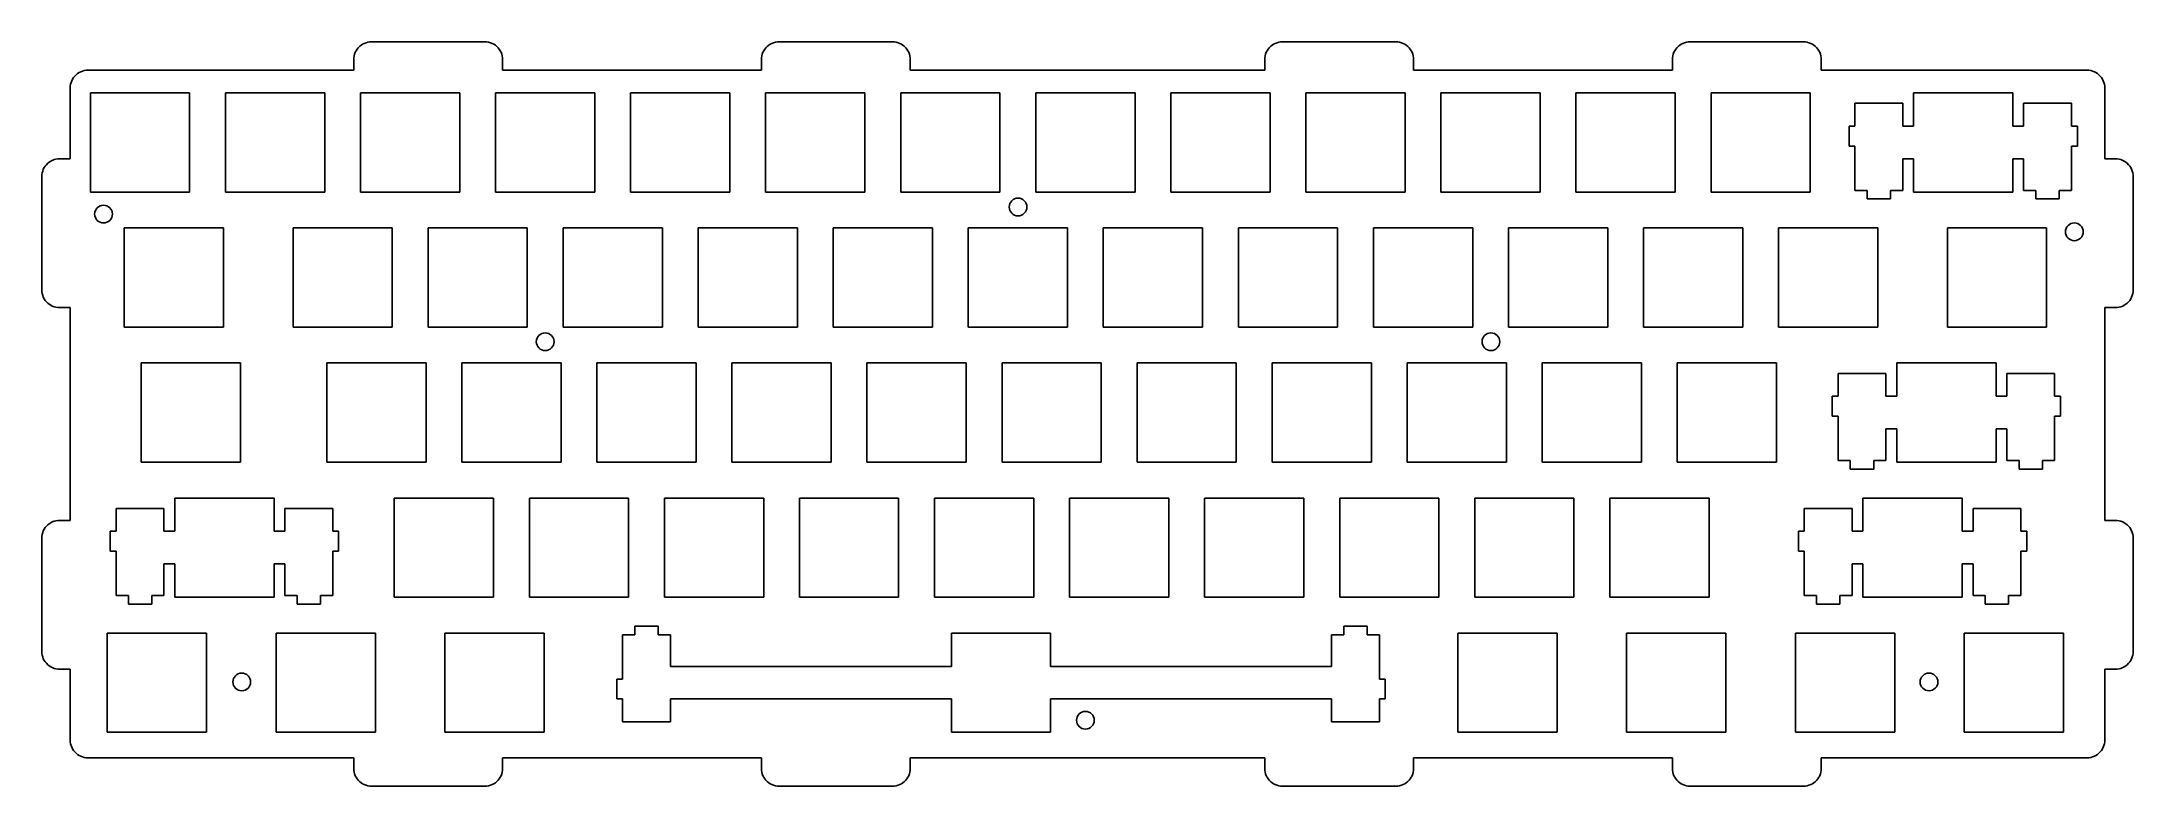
# Model space of a CAD drawing. Header units: millimetres. Extents: x 2376 to 2671, y 2107 to 2212.
import ezdxf

# ---------------------------------------------------------------- set-up
doc = ezdxf.new("R2010")
doc.units = ezdxf.units.MM
doc.layers.add('02___PRT_ALL_AXES', color=7, linetype='Continuous')

msp = doc.modelspace()

# ---------------------------------------------------------------- linework, layer by layer
for p, q in [((2419.72, 2209.69), (2419.71, 2209.43)), ((2419.76, 2209.95), (2419.72, 2209.69)), ((2419.83, 2210.2), (2419.76, 2209.95)), ((2419.92, 2210.45), (2419.83, 2210.2)), ((2420.04, 2210.68), (2419.92, 2210.45)), ((2420.19, 2210.9), (2420.04, 2210.68)), ((2420.35, 2211.1), (2420.19, 2210.9)), ((2420.54, 2211.29), (2420.35, 2211.1)), ((2420.74, 2211.45), (2420.54, 2211.29)), ((2420.96, 2211.6), (2420.74, 2211.45)), ((2421.19, 2211.71), (2420.96, 2211.6)), ((2421.44, 2211.81), (2421.19, 2211.71)), ((2421.69, 2211.88), (2421.44, 2211.81)), ((2421.95, 2211.92), (2421.69, 2211.88)), ((2422.21, 2211.93), (2421.95, 2211.92)), ((2422.21, 2211.93), (2438.21, 2211.93)), ((2438.47, 2211.92), (2438.21, 2211.93)), ((2438.73, 2211.88), (2438.47, 2211.92)), ((2438.98, 2211.81), (2438.73, 2211.88)), ((2439.23, 2211.71), (2438.98, 2211.81)), ((2439.46, 2211.6), (2439.23, 2211.71)), ((2439.68, 2211.45), (2439.46, 2211.6)), ((2439.88, 2211.29), (2439.68, 2211.45)), ((2440.07, 2211.1), (2439.88, 2211.29)), ((2440.23, 2210.9), (2440.07, 2211.1)), ((2440.37, 2210.68), (2440.23, 2210.9)), ((2440.49, 2210.45), (2440.37, 2210.68)), ((2440.59, 2210.2), (2440.49, 2210.45)), ((2440.65, 2209.95), (2440.59, 2210.2)), ((2440.69, 2209.69), (2440.65, 2209.95)), ((2440.71, 2209.43), (2440.69, 2209.69)), ((2477.22, 2209.69), (2477.21, 2209.43)), ((2477.26, 2209.95), (2477.22, 2209.69)), ((2477.33, 2210.2), (2477.26, 2209.95)), ((2477.42, 2210.45), (2477.33, 2210.2)), ((2477.54, 2210.68), (2477.42, 2210.45)), ((2477.69, 2210.9), (2477.54, 2210.68)), ((2477.85, 2211.1), (2477.69, 2210.9)), ((2478.04, 2211.29), (2477.85, 2211.1)), ((2478.24, 2211.45), (2478.04, 2211.29)), ((2478.46, 2211.6), (2478.24, 2211.45)), ((2478.69, 2211.71), (2478.46, 2211.6)), ((2478.94, 2211.81), (2478.69, 2211.71)), ((2479.19, 2211.88), (2478.94, 2211.81)), ((2479.45, 2211.92), (2479.19, 2211.88)), ((2479.71, 2211.93), (2479.45, 2211.92)), ((2479.71, 2211.93), (2495.71, 2211.93)), ((2495.97, 2211.92), (2495.71, 2211.93)), ((2496.23, 2211.88), (2495.97, 2211.92)), ((2496.48, 2211.81), (2496.23, 2211.88)), ((2496.73, 2211.71), (2496.48, 2211.81)), ((2496.96, 2211.6), (2496.73, 2211.71)), ((2497.18, 2211.45), (2496.96, 2211.6)), ((2497.38, 2211.29), (2497.18, 2211.45)), ((2497.57, 2211.1), (2497.38, 2211.29)), ((2497.73, 2210.9), (2497.57, 2211.1)), ((2497.87, 2210.68), (2497.73, 2210.9)), ((2497.99, 2210.45), (2497.87, 2210.68)), ((2498.09, 2210.2), (2497.99, 2210.45)), ((2498.15, 2209.95), (2498.09, 2210.2)), ((2498.19, 2209.69), (2498.15, 2209.95)), ((2498.21, 2209.43), (2498.19, 2209.69)), ((2548.22, 2209.69), (2548.21, 2209.43)), ((2548.26, 2209.95), (2548.22, 2209.69)), ((2548.33, 2210.2), (2548.26, 2209.95)), ((2548.42, 2210.45), (2548.33, 2210.2)), ((2548.54, 2210.68), (2548.42, 2210.45)), ((2548.69, 2210.9), (2548.54, 2210.68)), ((2548.85, 2211.1), (2548.69, 2210.9)), ((2549.04, 2211.29), (2548.85, 2211.1)), ((2549.24, 2211.45), (2549.04, 2211.29)), ((2549.46, 2211.6), (2549.24, 2211.45)), ((2549.69, 2211.71), (2549.46, 2211.6)), ((2549.94, 2211.81), (2549.69, 2211.71)), ((2550.19, 2211.88), (2549.94, 2211.81)), ((2550.45, 2211.92), (2550.19, 2211.88)), ((2550.71, 2211.93), (2550.45, 2211.92)), ((2550.71, 2211.93), (2566.71, 2211.93)), ((2566.97, 2211.92), (2566.71, 2211.93)), ((2567.23, 2211.88), (2566.97, 2211.92)), ((2567.48, 2211.81), (2567.23, 2211.88)), ((2567.73, 2211.71), (2567.48, 2211.81)), ((2567.96, 2211.6), (2567.73, 2211.71)), ((2568.18, 2211.45), (2567.96, 2211.6)), ((2568.38, 2211.29), (2568.18, 2211.45)), ((2568.57, 2211.1), (2568.38, 2211.29)), ((2568.73, 2210.9), (2568.57, 2211.1)), ((2568.87, 2210.68), (2568.73, 2210.9)), ((2568.99, 2210.45), (2568.87, 2210.68)), ((2569.09, 2210.2), (2568.99, 2210.45)), ((2569.15, 2209.95), (2569.09, 2210.2)), ((2569.19, 2209.69), (2569.15, 2209.95)), ((2569.21, 2209.43), (2569.19, 2209.69)), ((2605.72, 2209.69), (2605.71, 2209.43)), ((2605.76, 2209.95), (2605.72, 2209.69)), ((2605.83, 2210.2), (2605.76, 2209.95)), ((2605.92, 2210.45), (2605.83, 2210.2)), ((2606.04, 2210.68), (2605.92, 2210.45)), ((2606.19, 2210.9), (2606.04, 2210.68)), ((2606.35, 2211.1), (2606.19, 2210.9)), ((2606.54, 2211.29), (2606.35, 2211.1)), ((2606.74, 2211.45), (2606.54, 2211.29)), ((2606.96, 2211.6), (2606.74, 2211.45)), ((2607.19, 2211.71), (2606.96, 2211.6)), ((2607.44, 2211.81), (2607.19, 2211.71)), ((2607.69, 2211.88), (2607.44, 2211.81)), ((2607.95, 2211.92), (2607.69, 2211.88)), ((2608.21, 2211.93), (2607.95, 2211.92)), ((2608.21, 2211.93), (2624.21, 2211.93)), ((2624.47, 2211.92), (2624.21, 2211.93)), ((2624.73, 2211.88), (2624.47, 2211.92)), ((2624.98, 2211.81), (2624.73, 2211.88)), ((2625.23, 2211.71), (2624.98, 2211.81)), ((2625.46, 2211.6), (2625.23, 2211.71)), ((2625.68, 2211.45), (2625.46, 2211.6)), ((2625.88, 2211.29), (2625.68, 2211.45)), ((2626.07, 2211.1), (2625.88, 2211.29)), ((2626.23, 2210.9), (2626.07, 2211.1)), ((2626.37, 2210.68), (2626.23, 2210.9)), ((2626.49, 2210.45), (2626.37, 2210.68)), ((2626.59, 2210.2), (2626.49, 2210.45)), ((2626.65, 2209.95), (2626.59, 2210.2)), ((2626.69, 2209.69), (2626.65, 2209.95)), ((2626.71, 2209.43), (2626.69, 2209.69)), ((2380.04, 2206.68), (2379.92, 2206.45)), ((2380.19, 2206.9), (2380.04, 2206.68)), ((2380.35, 2207.1), (2380.19, 2206.9)), ((2380.54, 2207.29), (2380.35, 2207.1)), ((2380.74, 2207.45), (2380.54, 2207.29)), ((2380.96, 2207.6), (2380.74, 2207.45)), ((2381.19, 2207.71), (2380.96, 2207.6)), ((2381.44, 2207.81), (2381.19, 2207.71)), ((2381.69, 2207.88), (2381.44, 2207.81)), ((2381.95, 2207.92), (2381.69, 2207.88)), ((2382.21, 2207.93), (2381.95, 2207.92)), ((2419.71, 2207.93), (2382.21, 2207.93)), ((2419.71, 2209.43), (2419.71, 2207.93)), ((2440.71, 2207.93), (2440.71, 2209.43)), ((2477.21, 2207.93), (2440.71, 2207.93)), ((2477.21, 2209.43), (2477.21, 2207.93)), ((2498.21, 2207.93), (2498.21, 2209.43)), ((2498.21, 2207.93), (2548.21, 2207.93)), ((2548.21, 2209.43), (2548.21, 2207.93)), ((2569.21, 2207.93), (2569.21, 2209.43)), ((2605.71, 2207.93), (2569.21, 2207.93)), ((2605.71, 2209.43), (2605.71, 2207.93)), ((2626.71, 2207.93), (2626.71, 2209.43)), ((2664.21, 2207.93), (2626.71, 2207.93)), ((2664.47, 2207.92), (2664.21, 2207.93)), ((2664.73, 2207.88), (2664.47, 2207.92)), ((2664.98, 2207.81), (2664.73, 2207.88)), ((2665.23, 2207.71), (2664.98, 2207.81)), ((2665.46, 2207.6), (2665.23, 2207.71)), ((2665.68, 2207.45), (2665.46, 2207.6)), ((2665.88, 2207.29), (2665.68, 2207.45)), ((2666.07, 2207.1), (2665.88, 2207.29)), ((2666.23, 2206.9), (2666.07, 2207.1)), ((2666.37, 2206.68), (2666.23, 2206.9)), ((2666.49, 2206.45), (2666.37, 2206.68)), ((2379.72, 2205.69), (2379.71, 2205.43)), ((2379.71, 2205.43), (2379.71, 2195.43)), ((2379.76, 2205.95), (2379.72, 2205.69)), ((2379.83, 2206.2), (2379.76, 2205.95)), ((2379.92, 2206.45), (2379.83, 2206.2)), ((2666.59, 2206.2), (2666.49, 2206.45)), ((2666.65, 2205.95), (2666.59, 2206.2)), ((2666.69, 2205.69), (2666.65, 2205.95)), ((2666.71, 2205.43), (2666.69, 2205.69)), ((2666.71, 2205.43), (2666.71, 2195.43)), ((2376.74, 2194.95), (2376.54, 2194.79)), ((2376.96, 2195.1), (2376.74, 2194.95)), ((2377.19, 2195.21), (2376.96, 2195.1)), ((2377.44, 2195.31), (2377.19, 2195.21)), ((2377.69, 2195.38), (2377.44, 2195.31)), ((2377.95, 2195.42), (2377.69, 2195.38)), ((2378.21, 2195.43), (2377.95, 2195.42)), ((2379.71, 2195.43), (2378.21, 2195.43)), ((2668.21, 2195.43), (2666.71, 2195.43)), ((2668.47, 2195.42), (2668.21, 2195.43)), ((2668.73, 2195.38), (2668.47, 2195.42)), ((2668.98, 2195.31), (2668.73, 2195.38)), ((2669.23, 2195.21), (2668.98, 2195.31)), ((2669.46, 2195.1), (2669.23, 2195.21)), ((2669.68, 2194.95), (2669.46, 2195.1)), ((2669.88, 2194.79), (2669.68, 2194.95)), ((2375.72, 2193.19), (2375.71, 2192.93)), ((2375.71, 2176.93), (2375.71, 2192.93)), ((2375.76, 2193.45), (2375.72, 2193.19)), ((2375.83, 2193.7), (2375.76, 2193.45)), ((2375.92, 2193.95), (2375.83, 2193.7)), ((2376.04, 2194.18), (2375.92, 2193.95)), ((2376.19, 2194.4), (2376.04, 2194.18)), ((2376.35, 2194.6), (2376.19, 2194.4)), ((2376.54, 2194.79), (2376.35, 2194.6)), ((2670.07, 2194.6), (2669.88, 2194.79)), ((2670.23, 2194.4), (2670.07, 2194.6)), ((2670.37, 2194.18), (2670.23, 2194.4)), ((2670.49, 2193.95), (2670.37, 2194.18)), ((2670.59, 2193.7), (2670.49, 2193.95)), ((2670.65, 2193.45), (2670.59, 2193.7)), ((2670.69, 2193.19), (2670.65, 2193.45)), ((2670.71, 2192.93), (2670.69, 2193.19)), ((2670.71, 2176.93), (2670.71, 2192.93)), ((2375.71, 2176.93), (2375.72, 2176.67)), ((2375.72, 2176.67), (2375.76, 2176.41)), ((2375.76, 2176.41), (2375.83, 2176.16)), ((2375.83, 2176.16), (2375.92, 2175.91)), ((2375.92, 2175.91), (2376.04, 2175.68)), ((2376.04, 2175.68), (2376.19, 2175.46)), ((2376.19, 2175.46), (2376.35, 2175.26)), ((2376.35, 2175.26), (2376.54, 2175.07)), ((2376.54, 2175.07), (2376.74, 2174.91)), ((2376.74, 2174.91), (2376.96, 2174.76)), ((2376.96, 2174.76), (2377.19, 2174.65)), ((2377.19, 2174.65), (2377.44, 2174.55)), ((2377.44, 2174.55), (2377.69, 2174.48)), ((2377.69, 2174.48), (2377.95, 2174.44)), ((2377.95, 2174.44), (2378.21, 2174.43)), ((2378.21, 2174.43), (2379.71, 2174.43)), ((2379.71, 2174.43), (2379.71, 2144.43)), ((2666.71, 2144.43), (2666.71, 2174.43)), ((2666.71, 2174.43), (2668.21, 2174.43)), ((2668.21, 2174.43), (2668.47, 2174.44)), ((2668.47, 2174.44), (2668.73, 2174.48)), ((2668.73, 2174.48), (2668.98, 2174.55)), ((2668.98, 2174.55), (2669.23, 2174.65)), ((2669.23, 2174.65), (2669.46, 2174.76)), ((2669.46, 2174.76), (2669.68, 2174.91)), ((2669.68, 2174.91), (2669.88, 2175.07)), ((2669.88, 2175.07), (2670.07, 2175.26)), ((2670.07, 2175.26), (2670.23, 2175.46)), ((2670.23, 2175.46), (2670.37, 2175.68)), ((2670.37, 2175.68), (2670.49, 2175.91)), ((2670.49, 2175.91), (2670.59, 2176.16)), ((2670.59, 2176.16), (2670.65, 2176.41)), ((2670.65, 2176.41), (2670.69, 2176.67)), ((2670.69, 2176.67), (2670.71, 2176.93)), ((2375.72, 2142.19), (2375.71, 2141.93)), ((2375.71, 2125.93), (2375.71, 2141.93)), ((2375.76, 2142.45), (2375.72, 2142.19)), ((2375.83, 2142.7), (2375.76, 2142.45)), ((2375.92, 2142.95), (2375.83, 2142.7)), ((2376.04, 2143.18), (2375.92, 2142.95)), ((2376.19, 2143.4), (2376.04, 2143.18)), ((2376.35, 2143.6), (2376.19, 2143.4)), ((2376.54, 2143.79), (2376.35, 2143.6)), ((2376.74, 2143.95), (2376.54, 2143.79)), ((2376.96, 2144.1), (2376.74, 2143.95)), ((2377.19, 2144.21), (2376.96, 2144.1)), ((2377.44, 2144.31), (2377.19, 2144.21)), ((2377.69, 2144.38), (2377.44, 2144.31)), ((2377.95, 2144.42), (2377.69, 2144.38)), ((2378.21, 2144.43), (2377.95, 2144.42)), ((2379.71, 2144.43), (2378.21, 2144.43)), ((2668.21, 2144.43), (2666.71, 2144.43)), ((2668.47, 2144.42), (2668.21, 2144.43)), ((2668.73, 2144.38), (2668.47, 2144.42)), ((2668.98, 2144.31), (2668.73, 2144.38)), ((2669.23, 2144.21), (2668.98, 2144.31)), ((2669.46, 2144.1), (2669.23, 2144.21)), ((2669.68, 2143.95), (2669.46, 2144.1)), ((2669.88, 2143.79), (2669.68, 2143.95)), ((2670.07, 2143.6), (2669.88, 2143.79)), ((2670.23, 2143.4), (2670.07, 2143.6)), ((2670.37, 2143.18), (2670.23, 2143.4)), ((2670.49, 2142.95), (2670.37, 2143.18)), ((2670.59, 2142.7), (2670.49, 2142.95)), ((2670.65, 2142.45), (2670.59, 2142.7)), ((2670.69, 2142.19), (2670.65, 2142.45)), ((2670.71, 2141.93), (2670.69, 2142.19)), ((2670.71, 2125.93), (2670.71, 2141.93)), ((2375.71, 2125.93), (2375.72, 2125.67)), ((2375.72, 2125.67), (2375.76, 2125.41)), ((2375.76, 2125.41), (2375.83, 2125.16)), ((2375.83, 2125.16), (2375.92, 2124.91)), ((2375.92, 2124.91), (2376.04, 2124.68)), ((2376.04, 2124.68), (2376.19, 2124.46)), ((2376.19, 2124.46), (2376.35, 2124.26)), ((2376.35, 2124.26), (2376.54, 2124.07)), ((2376.54, 2124.07), (2376.74, 2123.91)), ((2669.68, 2123.91), (2669.88, 2124.07)), ((2669.88, 2124.07), (2670.07, 2124.26)), ((2670.07, 2124.26), (2670.23, 2124.46)), ((2670.23, 2124.46), (2670.37, 2124.68)), ((2670.37, 2124.68), (2670.49, 2124.91)), ((2670.49, 2124.91), (2670.59, 2125.16)), ((2670.59, 2125.16), (2670.65, 2125.41)), ((2670.65, 2125.41), (2670.69, 2125.67)), ((2670.69, 2125.67), (2670.71, 2125.93)), ((2376.74, 2123.91), (2376.96, 2123.76)), ((2376.96, 2123.76), (2377.19, 2123.65)), ((2377.19, 2123.65), (2377.44, 2123.55)), ((2377.44, 2123.55), (2377.69, 2123.48)), ((2377.69, 2123.48), (2377.95, 2123.44)), ((2377.95, 2123.44), (2378.21, 2123.43)), ((2378.21, 2123.43), (2379.71, 2123.43)), ((2379.71, 2123.43), (2379.71, 2113.43)), ((2666.71, 2123.43), (2668.21, 2123.43)), ((2666.71, 2123.43), (2666.71, 2113.43)), ((2668.21, 2123.43), (2668.47, 2123.44)), ((2668.47, 2123.44), (2668.73, 2123.48)), ((2668.73, 2123.48), (2668.98, 2123.55)), ((2668.98, 2123.55), (2669.23, 2123.65)), ((2669.23, 2123.65), (2669.46, 2123.76)), ((2669.46, 2123.76), (2669.68, 2123.91)), ((2379.71, 2113.43), (2379.72, 2113.17)), ((2379.72, 2113.17), (2379.76, 2112.91)), ((2379.76, 2112.91), (2379.83, 2112.66)), ((2379.83, 2112.66), (2379.92, 2112.41)), ((2379.92, 2112.41), (2380.04, 2112.18)), ((2666.37, 2112.18), (2666.49, 2112.41)), ((2666.49, 2112.41), (2666.59, 2112.66)), ((2666.59, 2112.66), (2666.65, 2112.91)), ((2666.65, 2112.91), (2666.69, 2113.17)), ((2666.69, 2113.17), (2666.71, 2113.43)), ((2380.04, 2112.18), (2380.19, 2111.96)), ((2380.19, 2111.96), (2380.35, 2111.76)), ((2380.35, 2111.76), (2380.54, 2111.57)), ((2380.54, 2111.57), (2380.74, 2111.41)), ((2380.74, 2111.41), (2380.96, 2111.26)), ((2380.96, 2111.26), (2381.19, 2111.15)), ((2381.19, 2111.15), (2381.44, 2111.05)), ((2381.44, 2111.05), (2381.69, 2110.98)), ((2381.69, 2110.98), (2381.95, 2110.94)), ((2381.95, 2110.94), (2382.21, 2110.93)), ((2382.21, 2110.93), (2419.71, 2110.93)), ((2419.71, 2110.93), (2419.71, 2109.43)), ((2419.71, 2109.43), (2419.72, 2109.17)), ((2440.69, 2109.17), (2440.71, 2109.43)), ((2440.71, 2110.93), (2477.21, 2110.93)), ((2440.71, 2109.43), (2440.71, 2110.93)), ((2477.21, 2110.93), (2477.21, 2109.43)), ((2477.21, 2109.43), (2477.22, 2109.17)), ((2498.19, 2109.17), (2498.21, 2109.43)), ((2498.21, 2110.93), (2548.21, 2110.93)), ((2498.21, 2109.43), (2498.21, 2110.93)), ((2548.21, 2110.93), (2548.21, 2109.43)), ((2548.21, 2109.43), (2548.22, 2109.17)), ((2569.19, 2109.17), (2569.21, 2109.43)), ((2569.21, 2110.93), (2605.71, 2110.93)), ((2569.21, 2109.43), (2569.21, 2110.93)), ((2605.71, 2110.93), (2605.71, 2109.43)), ((2605.71, 2109.43), (2605.72, 2109.17)), ((2626.69, 2109.17), (2626.71, 2109.43)), ((2626.71, 2110.93), (2664.21, 2110.93)), ((2626.71, 2109.43), (2626.71, 2110.93)), ((2664.21, 2110.93), (2664.47, 2110.94)), ((2664.47, 2110.94), (2664.73, 2110.98)), ((2664.73, 2110.98), (2664.98, 2111.05)), ((2664.98, 2111.05), (2665.23, 2111.15)), ((2665.23, 2111.15), (2665.46, 2111.26)), ((2665.46, 2111.26), (2665.68, 2111.41)), ((2665.68, 2111.41), (2665.88, 2111.57)), ((2665.88, 2111.57), (2666.07, 2111.76)), ((2666.07, 2111.76), (2666.23, 2111.96)), ((2666.23, 2111.96), (2666.37, 2112.18)), ((2419.72, 2109.17), (2419.76, 2108.91)), ((2419.76, 2108.91), (2419.83, 2108.66)), ((2419.83, 2108.66), (2419.92, 2108.41)), ((2419.92, 2108.41), (2420.04, 2108.18)), ((2420.04, 2108.18), (2420.19, 2107.96)), ((2420.19, 2107.96), (2420.35, 2107.76)), ((2420.35, 2107.76), (2420.54, 2107.57)), ((2420.54, 2107.57), (2420.74, 2107.41)), ((2420.74, 2107.41), (2420.96, 2107.26)), ((2420.96, 2107.26), (2421.19, 2107.15)), ((2421.19, 2107.15), (2421.44, 2107.05)), ((2421.44, 2107.05), (2421.69, 2106.98)), ((2421.69, 2106.98), (2421.95, 2106.94)), ((2421.95, 2106.94), (2422.21, 2106.93)), ((2422.21, 2106.93), (2438.21, 2106.93)), ((2438.21, 2106.93), (2438.47, 2106.94)), ((2438.47, 2106.94), (2438.73, 2106.98)), ((2438.73, 2106.98), (2438.98, 2107.05)), ((2438.98, 2107.05), (2439.23, 2107.15)), ((2439.23, 2107.15), (2439.46, 2107.26)), ((2439.46, 2107.26), (2439.68, 2107.41)), ((2439.68, 2107.41), (2439.88, 2107.57)), ((2439.88, 2107.57), (2440.07, 2107.76)), ((2440.07, 2107.76), (2440.23, 2107.96)), ((2440.23, 2107.96), (2440.37, 2108.18)), ((2440.37, 2108.18), (2440.49, 2108.41)), ((2440.49, 2108.41), (2440.59, 2108.66)), ((2440.59, 2108.66), (2440.65, 2108.91)), ((2440.65, 2108.91), (2440.69, 2109.17)), ((2477.22, 2109.17), (2477.26, 2108.91)), ((2477.26, 2108.91), (2477.33, 2108.66)), ((2477.33, 2108.66), (2477.42, 2108.41)), ((2477.42, 2108.41), (2477.54, 2108.18)), ((2477.54, 2108.18), (2477.69, 2107.96)), ((2477.69, 2107.96), (2477.85, 2107.76)), ((2477.85, 2107.76), (2478.04, 2107.57)), ((2478.04, 2107.57), (2478.24, 2107.41)), ((2478.24, 2107.41), (2478.46, 2107.26)), ((2478.46, 2107.26), (2478.69, 2107.15)), ((2478.69, 2107.15), (2478.94, 2107.05)), ((2478.94, 2107.05), (2479.19, 2106.98)), ((2479.19, 2106.98), (2479.45, 2106.94)), ((2479.45, 2106.94), (2479.71, 2106.93)), ((2479.71, 2106.93), (2495.71, 2106.93)), ((2495.71, 2106.93), (2495.97, 2106.94)), ((2495.97, 2106.94), (2496.23, 2106.98)), ((2496.23, 2106.98), (2496.48, 2107.05)), ((2496.48, 2107.05), (2496.73, 2107.15)), ((2496.73, 2107.15), (2496.96, 2107.26)), ((2496.96, 2107.26), (2497.18, 2107.41)), ((2497.18, 2107.41), (2497.38, 2107.57)), ((2497.38, 2107.57), (2497.57, 2107.76)), ((2497.57, 2107.76), (2497.73, 2107.96)), ((2497.73, 2107.96), (2497.87, 2108.18)), ((2497.87, 2108.18), (2497.99, 2108.41)), ((2497.99, 2108.41), (2498.09, 2108.66)), ((2498.09, 2108.66), (2498.15, 2108.91)), ((2498.15, 2108.91), (2498.19, 2109.17)), ((2548.22, 2109.17), (2548.26, 2108.91)), ((2548.26, 2108.91), (2548.33, 2108.66)), ((2548.33, 2108.66), (2548.42, 2108.41)), ((2548.42, 2108.41), (2548.54, 2108.18)), ((2548.54, 2108.18), (2548.69, 2107.96)), ((2548.69, 2107.96), (2548.85, 2107.76)), ((2548.85, 2107.76), (2549.04, 2107.57)), ((2549.04, 2107.57), (2549.24, 2107.41)), ((2549.24, 2107.41), (2549.46, 2107.26)), ((2549.46, 2107.26), (2549.69, 2107.15)), ((2549.69, 2107.15), (2549.94, 2107.05)), ((2549.94, 2107.05), (2550.19, 2106.98)), ((2550.19, 2106.98), (2550.45, 2106.94)), ((2550.45, 2106.94), (2550.71, 2106.93)), ((2550.71, 2106.93), (2566.71, 2106.93)), ((2566.71, 2106.93), (2566.97, 2106.94)), ((2566.97, 2106.94), (2567.23, 2106.98)), ((2567.23, 2106.98), (2567.48, 2107.05)), ((2567.48, 2107.05), (2567.73, 2107.15)), ((2567.73, 2107.15), (2567.96, 2107.26)), ((2567.96, 2107.26), (2568.18, 2107.41)), ((2568.18, 2107.41), (2568.38, 2107.57)), ((2568.38, 2107.57), (2568.57, 2107.76)), ((2568.57, 2107.76), (2568.73, 2107.96)), ((2568.73, 2107.96), (2568.87, 2108.18)), ((2568.87, 2108.18), (2568.99, 2108.41)), ((2568.99, 2108.41), (2569.09, 2108.66)), ((2569.09, 2108.66), (2569.15, 2108.91)), ((2569.15, 2108.91), (2569.19, 2109.17)), ((2605.72, 2109.17), (2605.76, 2108.91)), ((2605.76, 2108.91), (2605.83, 2108.66)), ((2605.83, 2108.66), (2605.92, 2108.41)), ((2605.92, 2108.41), (2606.04, 2108.18)), ((2606.04, 2108.18), (2606.19, 2107.96)), ((2606.19, 2107.96), (2606.35, 2107.76)), ((2606.35, 2107.76), (2606.54, 2107.57)), ((2606.54, 2107.57), (2606.74, 2107.41)), ((2606.74, 2107.41), (2606.96, 2107.26)), ((2606.96, 2107.26), (2607.19, 2107.15)), ((2607.19, 2107.15), (2607.44, 2107.05)), ((2607.44, 2107.05), (2607.69, 2106.98)), ((2607.69, 2106.98), (2607.95, 2106.94)), ((2607.95, 2106.94), (2608.21, 2106.93)), ((2608.21, 2106.93), (2624.21, 2106.93)), ((2624.21, 2106.93), (2624.47, 2106.94)), ((2624.47, 2106.94), (2624.73, 2106.98)), ((2624.73, 2106.98), (2624.98, 2107.05)), ((2624.98, 2107.05), (2625.23, 2107.15)), ((2625.23, 2107.15), (2625.46, 2107.26)), ((2625.46, 2107.26), (2625.68, 2107.41)), ((2625.68, 2107.41), (2625.88, 2107.57)), ((2625.88, 2107.57), (2626.07, 2107.76)), ((2626.07, 2107.76), (2626.23, 2107.96)), ((2626.23, 2107.96), (2626.37, 2108.18)), ((2626.37, 2108.18), (2626.49, 2108.41)), ((2626.49, 2108.41), (2626.59, 2108.66)), ((2626.59, 2108.66), (2626.65, 2108.91)), ((2626.65, 2108.91), (2626.69, 2109.17))]:
    msp.add_line(p, q)
at = {"color": 7, "linetype": 'Continuous'}
for p, q in [((2382.56, 2190.73), (2382.56, 2204.73)), ((2382.56, 2204.73), (2396.56, 2204.73)), ((2396.56, 2204.73), (2396.56, 2190.73)), ((2401.61, 2190.73), (2401.61, 2204.73)), ((2401.61, 2204.73), (2415.61, 2204.73)), ((2415.61, 2204.73), (2415.61, 2190.73)), ((2420.66, 2190.73), (2420.66, 2204.73)), ((2420.66, 2204.73), (2434.66, 2204.73)), ((2434.66, 2204.73), (2434.66, 2190.73)), ((2439.71, 2190.73), (2439.71, 2204.73)), ((2439.71, 2204.73), (2453.71, 2204.73)), ((2453.71, 2204.73), (2453.71, 2190.73)), ((2458.76, 2190.73), (2458.76, 2204.73)), ((2458.76, 2204.73), (2472.76, 2204.73)), ((2472.76, 2204.73), (2472.76, 2190.73)), ((2477.81, 2190.73), (2477.81, 2204.73)), ((2477.81, 2204.73), (2491.81, 2204.73)), ((2491.81, 2204.73), (2491.81, 2190.73)), ((2496.86, 2190.73), (2496.86, 2204.73)), ((2496.86, 2204.73), (2510.86, 2204.73)), ((2510.86, 2204.73), (2510.86, 2190.73)), ((2515.91, 2190.73), (2515.91, 2204.73)), ((2515.91, 2204.73), (2529.91, 2204.73)), ((2529.91, 2204.73), (2529.91, 2190.73)), ((2534.96, 2190.73), (2534.96, 2204.73)), ((2534.96, 2204.73), (2548.96, 2204.73)), ((2548.96, 2204.73), (2548.96, 2190.73)), ((2554.01, 2190.73), (2554.01, 2204.73)), ((2554.01, 2204.73), (2568.01, 2204.73)), ((2568.01, 2204.73), (2568.01, 2190.73)), ((2573.06, 2190.73), (2573.06, 2204.73)), ((2573.06, 2204.73), (2587.06, 2204.73)), ((2587.06, 2204.73), (2587.06, 2190.73)), ((2592.11, 2204.73), (2606.11, 2204.73)), ((2592.11, 2190.73), (2592.11, 2204.73)), ((2606.11, 2204.73), (2606.11, 2190.73)), ((2611.16, 2204.73), (2625.16, 2204.73)), ((2611.16, 2190.73), (2611.16, 2204.73)), ((2625.16, 2204.73), (2625.16, 2190.73)), ((2639.74, 2204.73), (2653.74, 2204.73)), ((2639.74, 2200.03), (2639.74, 2204.73)), ((2653.74, 2204.73), (2653.74, 2200.03)), ((2631.46, 2203.26), (2638.21, 2203.26)), ((2631.46, 2200.03), (2631.46, 2203.26)), ((2638.21, 2203.26), (2638.21, 2200.03)), ((2655.26, 2203.26), (2662.01, 2203.26)), ((2655.26, 2200.03), (2655.26, 2203.26)), ((2662.01, 2203.26), (2662.01, 2200.03)), ((2630.64, 2200.03), (2631.46, 2200.03)), ((2630.64, 2197.23), (2630.64, 2200.03)), ((2638.21, 2200.03), (2639.74, 2200.03)), ((2653.74, 2200.03), (2655.26, 2200.03)), ((2662.01, 2200.03), (2662.84, 2200.03)), ((2662.84, 2200.03), (2662.84, 2197.23)), ((2631.46, 2197.23), (2630.64, 2197.23)), ((2631.46, 2190.96), (2631.46, 2197.23)), ((2639.74, 2195.43), (2638.21, 2195.43)), ((2638.21, 2195.43), (2638.21, 2190.96)), ((2639.74, 2190.73), (2639.74, 2195.43)), ((2655.26, 2195.43), (2653.74, 2195.43)), ((2653.74, 2195.43), (2653.74, 2190.73)), ((2655.26, 2190.96), (2655.26, 2195.43)), ((2662.84, 2197.23), (2662.01, 2197.23)), ((2662.01, 2197.23), (2662.01, 2190.96)), ((2396.56, 2190.73), (2382.56, 2190.73)), ((2415.61, 2190.73), (2401.61, 2190.73)), ((2434.66, 2190.73), (2420.66, 2190.73)), ((2453.71, 2190.73), (2439.71, 2190.73)), ((2472.76, 2190.73), (2458.76, 2190.73)), ((2491.81, 2190.73), (2477.81, 2190.73)), ((2510.86, 2190.73), (2496.86, 2190.73)), ((2529.91, 2190.73), (2515.91, 2190.73)), ((2548.96, 2190.73), (2534.96, 2190.73)), ((2568.01, 2190.73), (2554.01, 2190.73)), ((2587.06, 2190.73), (2573.06, 2190.73)), ((2606.11, 2190.73), (2592.11, 2190.73)), ((2625.16, 2190.73), (2611.16, 2190.73)), ((2633.19, 2190.96), (2631.46, 2190.96)), ((2633.19, 2189.76), (2633.19, 2190.96)), ((2636.49, 2189.76), (2633.19, 2189.76)), ((2638.21, 2190.96), (2636.49, 2190.96)), ((2636.49, 2190.96), (2636.49, 2189.76)), ((2653.74, 2190.73), (2639.74, 2190.73)), ((2656.99, 2190.96), (2655.26, 2190.96)), ((2656.99, 2189.76), (2656.99, 2190.96)), ((2660.29, 2189.76), (2656.99, 2189.76)), ((2662.01, 2190.96), (2660.29, 2190.96)), ((2660.29, 2190.96), (2660.29, 2189.76)), ((2387.33, 2171.68), (2387.33, 2185.68)), ((2387.33, 2185.68), (2401.33, 2185.68)), ((2401.33, 2185.68), (2401.33, 2171.68)), ((2411.14, 2171.68), (2411.14, 2185.68)), ((2411.14, 2185.68), (2425.14, 2185.68)), ((2425.14, 2185.68), (2425.14, 2171.68)), ((2430.19, 2171.68), (2430.19, 2185.68)), ((2430.19, 2185.68), (2444.19, 2185.68)), ((2444.19, 2185.68), (2444.19, 2171.68)), ((2449.24, 2171.68), (2449.24, 2185.68)), ((2449.24, 2185.68), (2463.24, 2185.68)), ((2463.24, 2185.68), (2463.24, 2171.68)), ((2468.29, 2171.68), (2468.29, 2185.68)), ((2468.29, 2185.68), (2482.29, 2185.68)), ((2482.29, 2185.68), (2482.29, 2171.68)), ((2487.34, 2171.68), (2487.34, 2185.68)), ((2487.34, 2185.68), (2501.34, 2185.68)), ((2501.34, 2185.68), (2501.34, 2171.68)), ((2506.39, 2171.68), (2506.39, 2185.68)), ((2506.39, 2185.68), (2520.39, 2185.68)), ((2520.39, 2185.68), (2520.39, 2171.68)), ((2525.44, 2171.68), (2525.44, 2185.68)), ((2525.44, 2185.68), (2539.44, 2185.68)), ((2539.44, 2185.68), (2539.44, 2171.68)), ((2544.49, 2171.68), (2544.49, 2185.68)), ((2544.49, 2185.68), (2558.49, 2185.68)), ((2558.49, 2185.68), (2558.49, 2171.68)), ((2563.54, 2185.68), (2577.54, 2185.68)), ((2563.54, 2171.68), (2563.54, 2185.68)), ((2577.54, 2185.68), (2577.54, 2171.68)), ((2582.59, 2185.68), (2596.59, 2185.68)), ((2582.59, 2171.68), (2582.59, 2185.68)), ((2596.59, 2185.68), (2596.59, 2171.68)), ((2601.64, 2185.68), (2615.64, 2185.68)), ((2601.64, 2171.68), (2601.64, 2185.68)), ((2615.64, 2185.68), (2615.64, 2171.68)), ((2620.69, 2185.68), (2634.69, 2185.68)), ((2620.69, 2171.68), (2620.69, 2185.68)), ((2634.69, 2185.68), (2634.69, 2171.68)), ((2644.5, 2185.68), (2658.5, 2185.68)), ((2644.5, 2171.68), (2644.5, 2185.68)), ((2658.5, 2185.68), (2658.5, 2171.68)), ((2401.33, 2171.68), (2387.33, 2171.68)), ((2425.14, 2171.68), (2411.14, 2171.68)), ((2444.19, 2171.68), (2430.19, 2171.68)), ((2463.24, 2171.68), (2449.24, 2171.68)), ((2482.29, 2171.68), (2468.29, 2171.68)), ((2501.34, 2171.68), (2487.34, 2171.68)), ((2520.39, 2171.68), (2506.39, 2171.68)), ((2539.44, 2171.68), (2525.44, 2171.68)), ((2558.49, 2171.68), (2544.49, 2171.68)), ((2577.54, 2171.68), (2563.54, 2171.68)), ((2596.59, 2171.68), (2582.59, 2171.68)), ((2615.64, 2171.68), (2601.64, 2171.68)), ((2634.69, 2171.68), (2620.69, 2171.68)), ((2658.5, 2171.68), (2644.5, 2171.68)), ((2389.71, 2152.63), (2389.71, 2166.63)), ((2389.71, 2166.63), (2403.71, 2166.63)), ((2403.71, 2166.63), (2403.71, 2152.63)), ((2415.9, 2152.63), (2415.9, 2166.63)), ((2415.9, 2166.63), (2429.9, 2166.63)), ((2429.9, 2166.63), (2429.9, 2152.63)), ((2434.95, 2152.63), (2434.95, 2166.63)), ((2434.95, 2166.63), (2448.95, 2166.63)), ((2448.95, 2166.63), (2448.95, 2152.63)), ((2454, 2152.63), (2454, 2166.63)), ((2454, 2166.63), (2468, 2166.63)), ((2468, 2166.63), (2468, 2152.63)), ((2473.05, 2152.63), (2473.05, 2166.63)), ((2473.05, 2166.63), (2487.05, 2166.63)), ((2487.05, 2166.63), (2487.05, 2152.63)), ((2492.1, 2152.63), (2492.1, 2166.63)), ((2492.1, 2166.63), (2506.1, 2166.63)), ((2506.1, 2166.63), (2506.1, 2155.88)), ((2511.15, 2155.88), (2511.15, 2166.63)), ((2511.15, 2166.63), (2525.15, 2166.63)), ((2525.15, 2166.63), (2525.15, 2152.63)), ((2530.2, 2152.63), (2530.2, 2166.63)), ((2530.2, 2166.63), (2544.2, 2166.63)), ((2544.2, 2166.63), (2544.2, 2152.63)), ((2549.25, 2166.63), (2563.25, 2166.63)), ((2549.25, 2152.63), (2549.25, 2166.63)), ((2563.25, 2166.63), (2563.25, 2152.63)), ((2568.3, 2166.63), (2582.3, 2166.63)), ((2568.3, 2152.63), (2568.3, 2166.63)), ((2582.3, 2166.63), (2582.3, 2152.63)), ((2587.35, 2166.63), (2601.35, 2166.63)), ((2587.35, 2152.63), (2587.35, 2166.63)), ((2601.35, 2166.63), (2601.35, 2152.63)), ((2606.4, 2166.63), (2620.4, 2166.63)), ((2606.4, 2152.63), (2606.4, 2166.63)), ((2620.4, 2166.63), (2620.4, 2152.63)), ((2637.35, 2166.63), (2651.36, 2166.63)), ((2637.35, 2161.93), (2637.35, 2166.63)), ((2651.36, 2166.63), (2651.36, 2161.93)), ((2629.08, 2165.16), (2635.83, 2165.16)), ((2629.08, 2161.93), (2629.08, 2165.16)), ((2635.83, 2165.16), (2635.83, 2161.93)), ((2652.88, 2165.16), (2659.63, 2165.16)), ((2652.88, 2161.93), (2652.88, 2165.16)), ((2659.63, 2165.16), (2659.63, 2161.93)), ((2628.26, 2161.93), (2629.08, 2161.93)), ((2628.26, 2159.13), (2628.26, 2161.93)), ((2635.83, 2161.93), (2637.35, 2161.93)), ((2651.36, 2161.93), (2652.88, 2161.93)), ((2659.63, 2161.93), (2660.46, 2161.93)), ((2660.46, 2161.93), (2660.46, 2159.13)), ((2629.08, 2159.13), (2628.26, 2159.13)), ((2629.08, 2152.86), (2629.08, 2159.13)), ((2637.35, 2157.33), (2635.83, 2157.33)), ((2635.83, 2157.33), (2635.83, 2152.86)), ((2637.35, 2152.63), (2637.35, 2157.33)), ((2652.88, 2157.33), (2651.36, 2157.33)), ((2651.36, 2157.33), (2651.36, 2152.63)), ((2652.88, 2152.86), (2652.88, 2157.33)), ((2660.46, 2159.13), (2659.63, 2159.13)), ((2659.63, 2159.13), (2659.63, 2152.86)), ((2506.1, 2155.88), (2506.1, 2152.63)), ((2511.15, 2152.63), (2511.15, 2155.88)), ((2403.71, 2152.63), (2389.71, 2152.63)), ((2429.9, 2152.63), (2415.9, 2152.63)), ((2448.95, 2152.63), (2434.95, 2152.63)), ((2468, 2152.63), (2454, 2152.63)), ((2487.05, 2152.63), (2473.05, 2152.63)), ((2506.1, 2152.63), (2492.1, 2152.63)), ((2525.15, 2152.63), (2511.15, 2152.63)), ((2544.2, 2152.63), (2530.2, 2152.63)), ((2563.25, 2152.63), (2549.25, 2152.63)), ((2582.3, 2152.63), (2568.3, 2152.63)), ((2601.35, 2152.63), (2587.35, 2152.63)), ((2620.4, 2152.63), (2606.4, 2152.63)), ((2630.81, 2152.86), (2629.08, 2152.86)), ((2630.81, 2151.66), (2630.81, 2152.86)), ((2634.11, 2151.66), (2630.81, 2151.66)), ((2635.83, 2152.86), (2634.11, 2152.86)), ((2634.11, 2152.86), (2634.11, 2151.66)), ((2651.36, 2152.63), (2637.35, 2152.63)), ((2654.61, 2152.86), (2652.88, 2152.86)), ((2654.61, 2151.66), (2654.61, 2152.86)), ((2657.91, 2151.66), (2654.61, 2151.66)), ((2659.63, 2152.86), (2657.91, 2152.86)), ((2657.91, 2152.86), (2657.91, 2151.66)), ((2386.19, 2142.88), (2386.19, 2146.11)), ((2386.19, 2146.11), (2392.94, 2146.11)), ((2392.94, 2146.11), (2392.94, 2142.88)), ((2394.47, 2142.88), (2394.47, 2147.58)), ((2394.47, 2147.58), (2408.47, 2147.58)), ((2408.47, 2147.58), (2408.47, 2142.88)), ((2409.99, 2142.88), (2409.99, 2146.11)), ((2409.99, 2146.11), (2416.74, 2146.11)), ((2416.74, 2146.11), (2416.74, 2142.88)), ((2425.43, 2133.58), (2425.43, 2147.58)), ((2425.43, 2147.58), (2439.43, 2147.58)), ((2439.43, 2147.58), (2439.43, 2133.58)), ((2444.48, 2133.58), (2444.48, 2147.58)), ((2444.48, 2147.58), (2458.48, 2147.58)), ((2458.48, 2147.58), (2458.48, 2133.58)), ((2463.53, 2133.58), (2463.53, 2147.58)), ((2463.53, 2147.58), (2477.53, 2147.58)), ((2477.53, 2147.58), (2477.53, 2133.58)), ((2482.58, 2133.58), (2482.58, 2147.58)), ((2482.58, 2147.58), (2496.57, 2147.58)), ((2496.57, 2147.58), (2496.57, 2133.58)), ((2501.63, 2133.58), (2501.63, 2147.58)), ((2501.63, 2147.58), (2515.63, 2147.58)), ((2515.63, 2147.58), (2515.63, 2133.58)), ((2520.68, 2147.58), (2534.67, 2147.58)), ((2520.68, 2133.58), (2520.68, 2147.58)), ((2534.67, 2147.58), (2534.67, 2133.58)), ((2539.73, 2147.58), (2553.73, 2147.58)), ((2539.73, 2133.58), (2539.73, 2147.58)), ((2553.73, 2147.58), (2553.73, 2133.58)), ((2558.78, 2147.58), (2572.78, 2147.58)), ((2558.78, 2133.58), (2558.78, 2147.58)), ((2572.78, 2147.58), (2572.78, 2133.58)), ((2577.83, 2147.58), (2591.82, 2147.58)), ((2577.83, 2133.58), (2577.83, 2147.58)), ((2591.82, 2147.58), (2591.82, 2133.58)), ((2596.88, 2147.58), (2610.88, 2147.58)), ((2596.88, 2133.58), (2596.88, 2147.58)), ((2610.88, 2147.58), (2610.88, 2133.58)), ((2624.32, 2146.11), (2631.07, 2146.11)), ((2624.32, 2142.88), (2624.32, 2146.11)), ((2631.07, 2146.11), (2631.07, 2142.88)), ((2632.59, 2147.58), (2646.59, 2147.58)), ((2632.59, 2142.88), (2632.59, 2147.58)), ((2646.59, 2147.58), (2646.59, 2142.88)), ((2648.12, 2146.11), (2654.87, 2146.11)), ((2648.12, 2142.88), (2648.12, 2146.11)), ((2654.87, 2146.11), (2654.87, 2142.88)), ((2385.37, 2140.08), (2385.37, 2142.88)), ((2385.37, 2142.88), (2386.19, 2142.88)), ((2392.94, 2142.88), (2394.47, 2142.88)), ((2408.47, 2142.88), (2409.99, 2142.88)), ((2416.74, 2142.88), (2417.57, 2142.88)), ((2417.57, 2142.88), (2417.57, 2140.08)), ((2623.49, 2142.88), (2624.32, 2142.88)), ((2623.49, 2140.08), (2623.49, 2142.88)), ((2631.07, 2142.88), (2632.59, 2142.88)), ((2646.59, 2142.88), (2648.12, 2142.88)), ((2654.87, 2142.88), (2655.69, 2142.88)), ((2655.69, 2142.88), (2655.69, 2140.08)), ((2386.19, 2140.08), (2385.37, 2140.08)), ((2386.19, 2133.81), (2386.19, 2140.08)), ((2416.74, 2140.08), (2416.74, 2133.81)), ((2417.57, 2140.08), (2416.74, 2140.08)), ((2624.32, 2140.08), (2623.49, 2140.08)), ((2624.32, 2133.81), (2624.32, 2140.08)), ((2655.69, 2140.08), (2654.87, 2140.08)), ((2654.87, 2140.08), (2654.87, 2133.81)), ((2392.94, 2138.28), (2392.94, 2133.81)), ((2394.47, 2138.28), (2392.94, 2138.28)), ((2394.47, 2133.58), (2394.47, 2138.28)), ((2408.47, 2138.28), (2408.47, 2133.58)), ((2409.99, 2138.28), (2408.47, 2138.28)), ((2409.99, 2133.81), (2409.99, 2138.28)), ((2632.59, 2138.28), (2631.07, 2138.28)), ((2631.07, 2138.28), (2631.07, 2133.81)), ((2632.59, 2133.58), (2632.59, 2138.28)), ((2648.12, 2138.28), (2646.59, 2138.28)), ((2646.59, 2138.28), (2646.59, 2133.58)), ((2648.12, 2133.81), (2648.12, 2138.28)), ((2387.92, 2133.81), (2386.19, 2133.81)), ((2387.92, 2132.61), (2387.92, 2133.81)), ((2391.22, 2133.81), (2391.22, 2132.61)), ((2392.94, 2133.81), (2391.22, 2133.81)), ((2408.47, 2133.58), (2394.47, 2133.58)), ((2411.72, 2133.81), (2409.99, 2133.81)), ((2411.72, 2132.61), (2411.72, 2133.81)), ((2415.02, 2133.81), (2415.02, 2132.61)), ((2416.74, 2133.81), (2415.02, 2133.81)), ((2439.43, 2133.58), (2425.43, 2133.58)), ((2458.48, 2133.58), (2444.48, 2133.58)), ((2477.53, 2133.58), (2463.53, 2133.58)), ((2496.57, 2133.58), (2482.58, 2133.58)), ((2515.63, 2133.58), (2501.63, 2133.58)), ((2534.67, 2133.58), (2520.68, 2133.58)), ((2553.73, 2133.58), (2539.73, 2133.58)), ((2572.78, 2133.58), (2558.78, 2133.58)), ((2591.82, 2133.58), (2577.83, 2133.58)), ((2610.88, 2133.58), (2596.88, 2133.58)), ((2626.04, 2133.81), (2624.32, 2133.81)), ((2626.04, 2132.61), (2626.04, 2133.81)), ((2631.07, 2133.81), (2629.34, 2133.81)), ((2629.34, 2133.81), (2629.34, 2132.61)), ((2646.59, 2133.58), (2632.59, 2133.58)), ((2649.84, 2133.81), (2648.12, 2133.81)), ((2649.84, 2132.61), (2649.84, 2133.81)), ((2654.87, 2133.81), (2653.14, 2133.81)), ((2653.14, 2133.81), (2653.14, 2132.61)), ((2391.22, 2132.61), (2387.92, 2132.61)), ((2415.02, 2132.61), (2411.72, 2132.61)), ((2629.34, 2132.61), (2626.04, 2132.61)), ((2653.14, 2132.61), (2649.84, 2132.61)), ((2384.94, 2114.53), (2384.94, 2128.53)), ((2384.94, 2128.53), (2398.94, 2128.53)), ((2398.94, 2128.53), (2398.94, 2114.53)), ((2408.76, 2114.53), (2408.76, 2128.53)), ((2408.76, 2128.53), (2422.76, 2128.53)), ((2422.76, 2128.53), (2422.76, 2114.53)), ((2432.57, 2114.53), (2432.57, 2128.53)), ((2432.57, 2128.53), (2446.57, 2128.53)), ((2446.57, 2128.53), (2446.57, 2114.53)), ((2457.63, 2128.3), (2457.63, 2122.03)), ((2459.36, 2128.3), (2457.63, 2128.3)), ((2459.36, 2129.5), (2459.36, 2128.3)), ((2462.66, 2129.5), (2459.36, 2129.5)), ((2462.66, 2128.3), (2462.66, 2129.5)), ((2464.38, 2128.3), (2462.66, 2128.3)), ((2464.38, 2123.83), (2464.38, 2128.3)), ((2518.01, 2128.53), (2504.01, 2128.53)), ((2504.01, 2128.53), (2504.01, 2123.83)), ((2518.01, 2123.83), (2518.01, 2128.53)), ((2559.36, 2128.3), (2557.63, 2128.3)), ((2557.63, 2128.3), (2557.63, 2123.83)), ((2562.66, 2129.5), (2559.36, 2129.5)), ((2559.36, 2129.5), (2559.36, 2128.3)), ((2562.66, 2128.3), (2562.66, 2129.5)), ((2564.38, 2128.3), (2562.66, 2128.3)), ((2564.38, 2122.03), (2564.38, 2128.3)), ((2575.44, 2128.53), (2589.44, 2128.53)), ((2575.44, 2114.53), (2575.44, 2128.53)), ((2589.44, 2128.53), (2589.44, 2114.53)), ((2599.26, 2128.53), (2613.26, 2128.53)), ((2599.26, 2114.53), (2599.26, 2128.53)), ((2613.26, 2128.53), (2613.26, 2114.53)), ((2623.07, 2128.53), (2637.07, 2128.53)), ((2623.07, 2114.53), (2623.07, 2128.53)), ((2637.07, 2128.53), (2637.07, 2114.53)), ((2646.88, 2128.53), (2660.88, 2128.53)), ((2646.88, 2114.53), (2646.88, 2128.53)), ((2660.88, 2128.53), (2660.88, 2114.53)), ((2456.81, 2122.03), (2456.81, 2119.23)), ((2457.63, 2122.03), (2456.81, 2122.03)), ((2504.01, 2123.83), (2464.38, 2123.83)), ((2557.63, 2123.83), (2518.01, 2123.83)), ((2565.21, 2122.03), (2564.38, 2122.03)), ((2565.21, 2119.23), (2565.21, 2122.03)), ((2456.81, 2119.23), (2457.63, 2119.23)), ((2457.63, 2119.23), (2457.63, 2116)), ((2464.38, 2116), (2464.38, 2119.23)), ((2464.38, 2119.23), (2504.01, 2119.23)), ((2504.01, 2119.23), (2504.01, 2114.53)), ((2518.01, 2119.23), (2557.63, 2119.23)), ((2518.01, 2114.53), (2518.01, 2119.23)), ((2557.63, 2119.23), (2557.63, 2116)), ((2564.38, 2119.23), (2565.21, 2119.23)), ((2564.38, 2116), (2564.38, 2119.23)), ((2457.63, 2116), (2464.38, 2116)), ((2557.63, 2116), (2564.38, 2116)), ((2398.94, 2114.53), (2384.94, 2114.53)), ((2422.76, 2114.53), (2408.76, 2114.53)), ((2446.57, 2114.53), (2432.57, 2114.53)), ((2504.01, 2114.53), (2518.01, 2114.53)), ((2589.44, 2114.53), (2575.44, 2114.53)), ((2613.26, 2114.53), (2599.26, 2114.53)), ((2637.07, 2114.53), (2623.07, 2114.53)), ((2660.88, 2114.53), (2646.88, 2114.53))]:
    msp.add_line(p, q, dxfattribs=at)
at = {"layer": '02___PRT_ALL_AXES', "color": 7, "linetype": 'Continuous'}
for centre in [(2513.41, 2188.63), (2384.41, 2187.63), (2662.41, 2185.13), (2446.71, 2169.63), (2580.11, 2169.63), (2403.91, 2121.63), (2641.91, 2121.63), (2522.91, 2116.23)]:
    msp.add_circle(centre, 1.25, dxfattribs=at)

doc.saveas('drawing.dxf')
